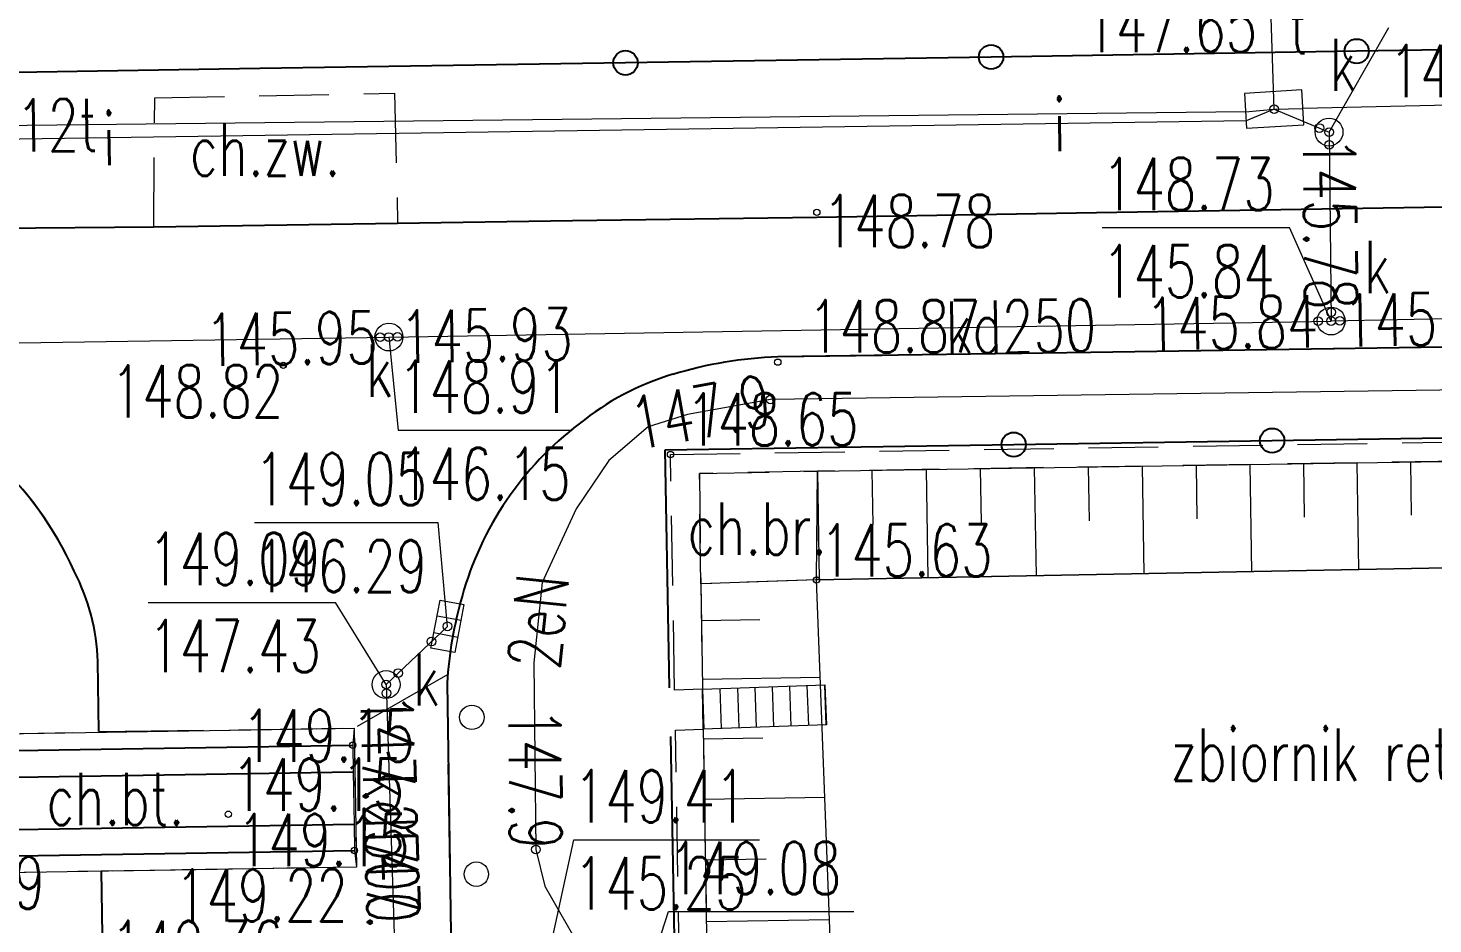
# Model space of a CAD drawing. Header units: metres. Extents: x 7583802 to 7586368, y 5958992 to 5960558.
# Drawn here: x 7585920.36 to 7585960.67, y 5959385.89 to 5959411.59 of the extents above; entities that cross this region are included whole.
import ezdxf
from ezdxf.enums import TextEntityAlignment as Align

# ---------------------------------------------------------------- set-up
doc = ezdxf.new("R2010")
doc.units = ezdxf.units.M
for name, pattern in [('1', [0]), ('3_1', [0]), ('3_BUBZ03_01', [1, 1]), ('3_BUBZ03_01G', [1.75, 1.75]), ('3_BUZT01', [0]), ('3_KTCR02', [3, 2, -1]), ('3_KTJZ01', [4, 3, -1]), ('3_KTKR01', [0]), ('3_KTOK06', [0]), ('3_KTOK06G', [0]), ('3_KTTR01', [0]), ('4_1', [0]), ('4_SUPE_01', [0]), ('4_SUPI_01', [0]), ('4_SUPK_01', [0]), ('4_SUPT_01', [0]), ('4_SUUS22_02', [0]), ('BUF', [0])]:
    doc.linetypes.add(name, pattern=pattern)
doc.layers.get('0').update_dxf_attribs({"color": 250, "linetype": 'CONTINUOUS', "lineweight": 100})
for name, color, linetype, lineweight in [('BUBZ_L_2', 7, '3_BUBZ03_01', 18), ('BUZT_E_T_0', 7, 'CONTINUOUS', 15), ('BUZT_L_0', 7, '3_BUZT01', 18), ('EBTPO_L_2', 7, '1', 18), ('KTCR_E_T_1', 7, 'CONTINUOUS', 15), ('KTCR_L_1', 7, '3_KTCR02', 18), ('KTJZ_L_0', 7, '3_KTJZ01', 18), ('KTKR_L_0', 7, '3_KTKR01', 25), ('KTOK_L_4', 7, 'CONTINUOUS', 25), ('KTOK_L_5', 7, '3_KTOK06', 18), ('KTTR_L_0', 7, '3_KTTR01', 25), ('RTPW_T_1', 7, 'CONTINUOUS', 15), ('SUPE_E_T_3', 1, 'CONTINUOUS', 15), ('SUPE_L_3', 1, '4_SUPE_01', 18), ('SUPI_E_T_0', 7, 'CONTINUOUS', 15), ('SUPI_L_0', 7, '4_SUPI_01', 18), ('SUPK_E_T_0', 34, 'CONTINUOUS', 15), ('SUPK_L_0', 34, '4_SUPK_01', 18), ('SUPT_E_T_0', 30, 'CONTINUOUS', 15), ('SUPT_L_0', 30, '4_SUPT_01', 18), ('SUSM_T_3', 7, 'CONTINUOUS', 18), ('SUTE_T_0', 1, 'CONTINUOUS', 18), ('SUTK_T_0', 34, 'CONTINUOUS', 18), ('SUTT_T_0', 30, 'CONTINUOUS', 18), ('SUUK_E_T_3', 7, 'CONTINUOUS', 15), ('SUUK_T_0', 7, 'CONTINUOUS', 18), ('SUUK_T_4', 7, 'CONTINUOUS', 13), ('SUUT_E_T_3', 7, 'CONTINUOUS', 15), ('SUUT_L_3', 7, '4_SUUS22_02', 13)]:
    doc.layers.add(name, color=color, linetype=linetype, lineweight=lineweight)
doc.styles.get("Standard").update_dxf_attribs({"font": 'Simplex.SHX', "width": 0.75})

# ---------------------------------------------------------------- blocks, each defined once
blk = doc.blocks.new('3_RTPW02')
at = {"linetype": 'CONTINUOUS'}
blk.add_circle((0, 0), 0.09, dxfattribs=at)
blk = doc.blocks.new('4_SUSM04_01')
at = {"linetype": 'CONTINUOUS'}
blk.add_circle((0, 0), 0.35, dxfattribs=at)
blk = doc.blocks.new('4_SUPS01_03')
at = {"linetype": 'CONTINUOUS'}
blk.add_circle((0, 0), 0.125, dxfattribs=at)
blk = doc.blocks.new('4_SUPS01_05')
at = {"linetype": 'CONTINUOUS'}
blk.add_circle((0, 0), 0.125, dxfattribs=at)
blk = doc.blocks.new('4_SUPS01_07')
at = {"linetype": 'CONTINUOUS'}
blk.add_circle((0, 0), 0.125, dxfattribs=at)
blk = doc.blocks.new('4_SUUS22_01')
at = {"linetype": 'CONTINUOUS'}
blk.add_circle((0, 0), 0.4, dxfattribs=at)
blk = doc.blocks.new('4_SUUS05')
at = {"linetype": 'CONTINUOUS'}
for p, q in [((-0.7, -0.35), (-0.7, 0.35)), ((-0.7, 0.35), (0.7, 0.35)), ((-0.245, 0.35), (-0.245, -0.35)), ((0.245, 0.35), (0.245, -0.35)), ((0.7, 0.35), (0.7, -0.35)), ((0.7, -0.35), (-0.7, -0.35))]:
    blk.add_line(p, q, dxfattribs=at)

msp = doc.modelspace()

# ---------------------------------------------------------------- linework, layer by layer
at = {"layer": 'BUBZ_L_2', "linetype": '3_BUBZ03_01G'}
for p, q in [((7585943.01, 5959398.88), (7586000.49, 5959399.79)), ((7585939.66, 5959395.65), (7585939.88, 5959382.38))]:
    msp.add_line(p, q, dxfattribs=at)
at = {"layer": 'BUBZ_L_2', "linetype": '3_1'}
for p, q in [((7585947.68, 5959398.954), (7585947.705, 5959397.402)), ((7585949.232, 5959398.979), (7585949.281, 5959395.88)), ((7585950.781, 5959399.003), (7585950.805, 5959397.456)), ((7585952.328, 5959399.028), (7585952.376, 5959395.939)), ((7585953.872, 5959399.052), (7585953.896, 5959397.51)), ((7585955.413, 5959399.076), (7585955.462, 5959395.998)), ((7585956.952, 5959399.101), (7585956.977, 5959397.564)), ((7585958.489, 5959399.125), (7585958.537, 5959396.057)), ((7585960.023, 5959399.149), (7585960.047, 5959397.618)), ((7585943.01, 5959398.88), (7585943.059, 5959395.762)), ((7585944.569, 5959398.905), (7585944.594, 5959397.348)), ((7585946.126, 5959398.929), (7585946.175, 5959395.821)), ((7585939.677, 5959394.602), (7585941.35, 5959394.63)), ((7585939.705, 5959392.912), (7585943.086, 5959392.968)), ((7585939.734, 5959391.203), (7585941.442, 5959391.232)), ((7585939.762, 5959389.476), (7585943.217, 5959389.533)), ((7585939.791, 5959387.73), (7585941.537, 5959387.759)), ((7585939.821, 5959385.965), (7585943.35, 5959386.024))]:
    msp.add_line(p, q, dxfattribs=at)
at = {"layer": 'BUBZ_L_2', "linetype": '3_BUBZ03_01'}
for p, q in [((7585942.98, 5959395.76), (7585943.01, 5959398.88)), ((7586000.62, 5959396.86), (7585942.98, 5959395.76)), ((7585942.98, 5959395.76), (7585939.66, 5959395.65)), ((7585943.48, 5959382.61), (7585942.98, 5959395.76))]:
    msp.add_line(p, q, dxfattribs=at)
at = {"layer": 'BUZT_L_0', "linetype": '3_BUZT01'}
for p, q in [((7585942.98, 5959395.76), (7586000.62, 5959396.86)), ((7585943.48, 5959382.61), (7585942.98, 5959395.76))]:
    msp.add_line(p, q, dxfattribs=at)
at = {"layer": 'EBTPO_L_2', "linetype": 'BUF', "lineweight": 18}
for p, q in [((7585919.63, 5959391.35), (7585929.71, 5959391.51)), ((7585929.71, 5959391.51), (7585929.78, 5959387.52)), ((7585929.78, 5959387.52), (7585919.7, 5959387.36))]:
    msp.add_line(p, q, dxfattribs=at)
at = {"layer": 'KTCR_L_1', "linetype": '3_KTCR02'}
for p, q in [((7585923.96, 5959405.88), (7585923.99, 5959409.59)), ((7585923.99, 5959409.59), (7585930.87, 5959409.73)), ((7585930.87, 5959409.73), (7585930.96, 5959405.99)), ((7585930.96, 5959405.99), (7585923.96, 5959405.88)), ((7585938.79, 5959399.36), (7586003.93, 5959400.4)), ((7586000.49, 5959399.79), (7585943.01, 5959398.88)), ((7585938.91, 5959392.6), (7585938.79, 5959399.36)), ((7585939.62, 5959398.82), (7585943.01, 5959398.88)), ((7585943.01, 5959398.88), (7585939.62, 5959398.82)), ((7585939.66, 5959395.65), (7585939.62, 5959398.82)), ((7585939.62, 5959398.82), (7585939.66, 5959395.65)), ((7585943.01, 5959398.88), (7585942.98, 5959395.76)), ((7585942.98, 5959395.76), (7585939.66, 5959395.65)), ((7585939.66, 5959395.65), (7585939.71, 5959392.63)), ((7585939.71, 5959392.63), (7585938.91, 5959392.6)), ((7585919.63, 5959391.35), (7585929.71, 5959391.51)), ((7585929.71, 5959391.51), (7585929.78, 5959387.52)), ((7585938.93, 5959391.45), (7585939.73, 5959391.48)), ((7585939.16, 5959378.25), (7585938.93, 5959391.45)), ((7585939.73, 5959391.48), (7585939.94, 5959378.87)), ((7585929.78, 5959387.52), (7585919.7, 5959387.36))]:
    msp.add_line(p, q, dxfattribs=at)
at = {"layer": 'KTJZ_L_0', "linetype": '3_KTJZ01'}
for p, q in [((7585951.02, 5959406.29), (7585942.99, 5959406.16)), ((7585966.04, 5959406.54), (7585951.02, 5959406.29)), ((7585923.96, 5959405.88), (7585917.23, 5959405.82)), ((7585930.96, 5959405.99), (7585923.96, 5959405.88)), ((7585935.98, 5959406.06), (7585930.96, 5959405.99)), ((7585942.99, 5959406.16), (7585935.98, 5959406.06)), ((7585941.87, 5959402.16), (7585950.85, 5959402.29)), ((7585950.85, 5959402.29), (7585964.87, 5959402.5)), ((7585932.742, 5959395.046), (7585932.68, 5959394.801)), ((7585932.81, 5959395.29), (7585932.742, 5959395.046)), ((7585932.623, 5959394.554), (7585932.571, 5959394.306)), ((7585932.68, 5959394.801), (7585932.623, 5959394.554)), ((7585932.571, 5959394.306), (7585932.526, 5959394.057)), ((7585932.485, 5959393.807), (7585932.451, 5959393.556)), ((7585932.526, 5959394.057), (7585932.485, 5959393.807)), ((7585922.36, 5959393.42), (7585922.39, 5959391.41)), ((7585932.451, 5959393.556), (7585932.421, 5959393.305)), ((7585932.398, 5959393.053), (7585929.71, 5959391.51)), ((7585932.398, 5959393.053), (7585932.38, 5959392.8)), ((7585932.421, 5959393.305), (7585932.398, 5959393.053)), ((7585932.58, 5959379.48), (7585932.38, 5959392.8)), ((7585922.39, 5959391.41), (7585929.71, 5959391.51)), ((7585929.71, 5959391.51), (7585929.67, 5959391.02)), ((7585929.67, 5959391.02), (7585929.68, 5959390.25)), ((7585929.68, 5959390.25), (7585929.71, 5959388.75)), ((7585929.71, 5959388.75), (7585929.72, 5959388)), ((7585929.72, 5959388), (7585929.78, 5959387.52)), ((7585929.78, 5959387.52), (7585922.45, 5959387.404)), ((7585922.45, 5959387.404), (7585922.59, 5959379.42))]:
    msp.add_line(p, q, dxfattribs=at)
for centre, radius, start, end in [((7585942.279, 5959390.387), 11.78, 91.9902, 106.8727), ((7585941.077, 5959394.203), 7.78, 106.5555, 129.102), ((7585912.771, 5959392.031), 9.757, 24.0643, 71.4178), ((7585941.784, 5959392.814), 9.309, 127.089, 164.5747), ((7585916.135, 5959393.17), 6.23, 2.3006, 27.1211)]:
    msp.add_arc(centre, radius, start, end, dxfattribs=at)
at = {"layer": 'KTKR_L_0', "linetype": '3_KTKR01'}
for p, q in [((7585951.02, 5959406.29), (7585942.99, 5959406.16)), ((7585966.04, 5959406.54), (7585951.02, 5959406.29)), ((7585923.96, 5959405.88), (7585917.23, 5959405.82)), ((7585930.96, 5959405.99), (7585923.96, 5959405.88)), ((7585935.98, 5959406.06), (7585930.96, 5959405.99)), ((7585942.99, 5959406.16), (7585935.98, 5959406.06)), ((7585950.85, 5959402.29), (7585941.87, 5959402.16)), ((7585964.87, 5959402.5), (7585950.85, 5959402.29)), ((7585922.39, 5959391.41), (7585922.36, 5959393.42)), ((7585932.38, 5959392.8), (7585932.58, 5959379.48)), ((7585922.45, 5959387.404), (7585922.59, 5959379.42))]:
    msp.add_line(p, q, dxfattribs=at)
for centre, radius, start, end in [((7585942.279, 5959390.387), 11.78, 91.9902, 106.8727), ((7585941.077, 5959394.203), 7.78, 106.5555, 129.102), ((7585912.771, 5959392.031), 9.757, 24.0643, 71.4178), ((7585941.784, 5959392.814), 9.309, 127.089, 164.5747), ((7585916.135, 5959393.17), 6.23, 2.3006, 27.1211), ((7585943.73, 5959392.122), 11.37, 163.8223, 176.582)]:
    msp.add_arc(centre, radius, start, end, dxfattribs=at)
at = {"layer": 'KTOK_L_4'}
for p, q in [((7585968.48, 5959411.09), (7585958.481, 5959410.931)), ((7585947.991, 5959410.764), (7585937.5, 5959410.597)), ((7585958.481, 5959410.931), (7585947.991, 5959410.764)), ((7585927.01, 5959410.43), (7585917.011, 5959410.271)), ((7585937.5, 5959410.597), (7585927.01, 5959410.43)), ((7585948.639, 5959399.645), (7585956.056, 5959399.76)), ((7585956.056, 5959399.76), (7585963.473, 5959399.875)), ((7585938.64, 5959399.49), (7585948.639, 5959399.645)), ((7585938.76, 5959392.67), (7585938.64, 5959399.49)), ((7585938.95, 5959383.29), (7585938.8, 5959391.27))]:
    msp.add_line(p, q, dxfattribs=at)
for centre in [(7585947.991, 5959410.764), (7585958.481, 5959410.931), (7585937.5, 5959410.597), (7585948.639, 5959399.645), (7585956.056, 5959399.76)]:
    msp.add_circle(centre, 0.35, dxfattribs=at)
at = {"layer": 'KTOK_L_5', "linetype": '3_KTOK06G'}
msp.add_line((7585939.71, 5959392.63), (7585943.22, 5959392.75), dxfattribs=at)
at = {"layer": 'KTOK_L_5', "linetype": '3_1'}
for p, q in [((7585939.71, 5959392.63), (7585939.749, 5959391.481)), ((7585940.21, 5959392.647), (7585940.249, 5959391.498)), ((7585940.709, 5959392.664), (7585940.749, 5959391.515)), ((7585941.209, 5959392.681), (7585941.248, 5959391.531)), ((7585941.709, 5959392.698), (7585941.748, 5959391.548)), ((7585942.209, 5959392.715), (7585942.248, 5959391.565)), ((7585942.708, 5959392.733), (7585942.748, 5959391.582)), ((7585943.208, 5959392.75), (7585943.247, 5959391.599))]:
    msp.add_line(p, q, dxfattribs=at)
at = {"layer": 'KTOK_L_5', "linetype": '3_KTOK06'}
for p, q in [((7585939.73, 5959391.48), (7585939.71, 5959392.63)), ((7585943.22, 5959392.75), (7585943.27, 5959391.6)), ((7585943.27, 5959391.6), (7585939.73, 5959391.48))]:
    msp.add_line(p, q, dxfattribs=at)
at = {"layer": 'KTTR_L_0', "linetype": '3_KTTR01'}
for p, q in [((7585913.39, 5959390.76), (7585929.67, 5959391.02)), ((7585929.68, 5959390.25), (7585918.9, 5959390.08)), ((7585918.93, 5959388.58), (7585929.71, 5959388.75)), ((7585913.44, 5959387.74), (7585929.72, 5959388))]:
    msp.add_line(p, q, dxfattribs=at)
at = {"layer": 'SUPE_L_3', "linetype": '4_SUPE_01'}
for p, q in [((7585965.37, 5959401.27), (7585941.66, 5959400.94)), ((7585941.66, 5959400.94), (7585939.28, 5959400.51)), ((7585939.28, 5959400.51), (7585938.15, 5959400.15)), ((7585938.15, 5959400.15), (7585937.02, 5959399.19)), ((7585937.02, 5959399.19), (7585936.08, 5959397.8)), ((7585936.08, 5959397.8), (7585935.11, 5959395.69)), ((7585935.11, 5959395.69), (7585934.87, 5959393.38)), ((7585934.87, 5959393.38), (7585934.93, 5959388.03)), ((7585934.93, 5959388.03), (7585935.18, 5959386.98)), ((7585935.18, 5959386.98), (7585936.25, 5959385.12))]:
    msp.add_line(p, q, dxfattribs=at)
at = {"layer": 'SUPI_L_0', "linetype": '4_1'}
for p, q in [((7585956.115, 5959409.27), (7585955.307, 5959408.93)), ((7585955.307, 5959408.93), (7585918.06, 5959408.38))]:
    msp.add_line(p, q, dxfattribs=at)
at = {"layer": 'SUPK_L_0', "linetype": '4_1'}
for p, q in [((7585956.115, 5959409.27), (7585957.69, 5959408.61)), ((7585957.69, 5959408.61), (7585957.75, 5959403.19)), ((7585972.91, 5959403.49), (7585957.75, 5959403.19)), ((7585930.71, 5959402.73), (7585957.75, 5959403.19)), ((7585888.41, 5959402.07), (7585930.71, 5959402.73)), ((7585932.39, 5959394.43), (7585930.63, 5959392.76)), ((7585930.63, 5959392.76), (7585930.93, 5959383.39))]:
    msp.add_line(p, q, dxfattribs=at)
at = {"layer": 'SUPT_L_0', "linetype": '4_SUPT_01'}
for p, q in [((7586005.538, 5959410.33), (7585956.942, 5959409.29)), ((7585955.292, 5959409.19), (7585886.55, 5959408.42)), ((7585955.292, 5959409.19), (7585956.115, 5959409.27)), ((7585956.115, 5959409.27), (7585956.942, 5959409.29))]:
    msp.add_line(p, q, dxfattribs=at)
at = {"layer": 'SUTK_T_0', "linetype": 'CONTINUOUS'}
for p, q in [((7585957.69, 5959408.61), (7585959.408, 5959411.609)), ((7585951.179, 5959405.869), (7585956.553, 5959405.869)), ((7585957.75, 5959403.19), (7585956.553, 5959405.869)), ((7585930.71, 5959402.73), (7585930.975, 5959400.056)), ((7585930.975, 5959400.056), (7585935.969, 5959400.056)), ((7585926.854, 5959397.406), (7585932.12, 5959397.406)), ((7585932.39, 5959394.43), (7585932.12, 5959397.406)), ((7585923.805, 5959395.115), (7585929.18, 5959395.115)), ((7585930.63, 5959392.76), (7585929.18, 5959395.115)), ((7585934.98, 5959383.53), (7585936.021, 5959388.307)), ((7585936.021, 5959388.307), (7585941.341, 5959388.307)), ((7585937.87, 5959383.61), (7585938.735, 5959386.245)), ((7585938.735, 5959386.245), (7585944.055, 5959386.245))]:
    msp.add_line(p, q, dxfattribs=at)
at = {"layer": 'SUTT_T_0', "linetype": 'CONTINUOUS'}
msp.add_line((7585956.115, 5959409.27), (7585955.993, 5959412.9), dxfattribs=at)
at = {"layer": 'SUUT_L_3', "linetype": '4_SUUS22_02'}
for p, q in [((7585956.91, 5959409.82), (7585955.26, 5959409.72)), ((7585955.26, 5959409.72), (7585955.32, 5959408.72)), ((7585956.97, 5959408.82), (7585956.91, 5959409.82)), ((7585955.32, 5959408.72), (7585956.97, 5959408.82))]:
    msp.add_line(p, q, dxfattribs=at)

# ---------------------------------------------------------------- block references
at = {"layer": 'RTPW_T_1'}
for p in [(7585942.99, 5959406.31), (7585927.68, 5959401.92), (7585941.87, 5959402.01), (7585938.79, 5959399.36), (7585942.98, 5959395.76), (7585929.67, 5959391.02), (7585926.1, 5959389.04), (7585929.72, 5959388)]:
    msp.add_blockref('3_RTPW02', p, dxfattribs=at)
at = {"layer": 'SUSM_T_3'}
for p in [(7585933.09, 5959391.82), (7585933.22, 5959387.32)]:
    msp.add_blockref('4_SUSM04_01', p, dxfattribs=at)
at = {"layer": 'SUTE_T_0'}
for p in [(7585941.66, 5959400.94), (7585934.93, 5959388.03)]:
    msp.add_blockref('4_SUPS01_03', p, dxfattribs=at)
at = {"layer": 'SUTK_T_0'}
for p in [(7585957.411, 5959408.727), (7585957.69, 5959408.61), (7585957.694, 5959408.244), (7585957.747, 5959403.44), (7585957.376, 5959403.184), (7585957.75, 5959403.19), (7585958, 5959403.195), (7585930.46, 5959402.726), (7585930.71, 5959402.73), (7585930.96, 5959402.734), (7585932.39, 5959394.43), (7585931.929, 5959393.992), (7585930.977, 5959393.09), (7585930.63, 5959392.76), (7585930.638, 5959392.51)]:
    msp.add_blockref('4_SUPS01_05', p, dxfattribs=at)
at = {"layer": 'SUTT_T_0'}
msp.add_blockref('4_SUPS01_07', (7585956.115, 5959409.27), dxfattribs=at)
at = {"layer": 'SUUK_T_0', "rotation": 79.23540261876114}
msp.add_blockref('4_SUUS05', (7585932.39, 5959394.43), dxfattribs=at)
at = {"layer": 'SUUK_T_4'}
for p in [(7585957.69, 5959408.61), (7585957.75, 5959403.19), (7585930.71, 5959402.73), (7585930.63, 5959392.76)]:
    msp.add_blockref('4_SUUS22_01', p, dxfattribs=at)

# ---------------------------------------------------------------- texts
at = {"layer": 'BUZT_E_T_0', "width": 0.7}
msp.add_text('zbiornik retencyjny', height=1.5, dxfattribs=at).set_placement((7585959.773, 5959390.535), align=Align.MIDDLE)
at = {"layer": 'KTCR_E_T_1', "width": 0.7}
for s, p in [('ch.zw.', (7585927.159, 5959408.105)), ('ch.br.', (7585941.28, 5959397.234)), ('ch.bt.', (7585922.863, 5959389.477))]:
    msp.add_text(s, height=1.5, dxfattribs=at).set_placement(p, align=Align.MIDDLE)
at = {"layer": 'RTPW_T_1', "width": 0.7}
for s, p in [('148.78', (7585943.163, 5959405.308)), ('148.87', (7585942.741, 5959402.289)), ('148.65', (7585939.239, 5959399.617)), ('145.63', (7585943.08, 5959395.86)), ('149.15', (7585926.492, 5959390.544)), ('149.15', (7585926.2, 5959389.14)), ('149.15', (7585926.352, 5959387.549))]:
    msp.add_text(s, height=1.5, dxfattribs=at).set_placement(p)
msp.add_text('148.82', height=1.5, dxfattribs=at).set_placement((7585927.68, 5959401.92), align=Align.TOP_RIGHT)
at = {"layer": 'SUPE_E_T_3', "width": 0.7}
msp.add_text('2eN', height=1.5, rotation=84.1691, dxfattribs=at).set_placement((7585934.994, 5959394.573), align=Align.MIDDLE)
at = {"layer": 'SUPI_E_T_0', "width": 0.7}
for p in [(7585949.955, 5959408.851), (7585922.678, 5959408.448)]:
    msp.add_text('i', height=1.5, rotation=0.846, dxfattribs=at).set_placement(p, align=Align.MIDDLE)
at = {"layer": 'SUPK_E_T_0', "width": 0.7}
for s, rotation, p in [('kd250', 0.9746, (7585948.844, 5959403.038)), ('kd500', 271.8338, (7585930.78, 5959388.075))]:
    msp.add_text(s, height=1.5, rotation=rotation, dxfattribs=at).set_placement(p, align=Align.MIDDLE)
at = {"layer": 'SUPT_E_T_0', "width": 0.7}
msp.add_text('12t', height=1.5, rotation=0.6418, dxfattribs=at).set_placement((7585921.185, 5959408.808), align=Align.MIDDLE)
at = {"layer": 'SUTE_T_0', "width": 0.7}
for rotation, p in [(10.2413, (7585941.66, 5959400.94)), (270.6539, (7585934.93, 5959388.03))]:
    msp.add_text('147.9', height=1.5, rotation=rotation, dxfattribs=at).set_placement(p, align=Align.MIDDLE_RIGHT)
at = {"layer": 'SUTK_T_0', "width": 0.7}
for s, p in [('146.37', (7585959.408, 5959411.109)), ('148.73', (7585951.179, 5959407.869)), ('145.84', (7585951.179, 5959405.369)), ('148.91', (7585930.975, 5959402.056)), ('149.05', (7585926.854, 5959399.406)), ('146.15', (7585930.975, 5959399.556)), ('149.09', (7585923.805, 5959397.115)), ('146.29', (7585926.854, 5959396.906)), ('147.43', (7585923.805, 5959394.615)), ('149.41', (7585936.021, 5959390.307)), ('149.08', (7585938.735, 5959388.245)), ('149.49', (7585915.892, 5959387.824)), ('145.25', (7585936.021, 5959387.807)), ('149.22', (7585924.577, 5959387.463)), ('149.36', (7585922.731, 5959385.985))]:
    msp.add_text(s, height=1.5, dxfattribs=at).set_placement(p, align=Align.TOP_LEFT)
for s, rotation, p in [('145.78', 270.6342, (7585957.746, 5959403.52)), ('145.84', 0.9746, (7585957.376, 5959403.184)), ('145.95', 0.8939, (7585930.386, 5959402.725)), ('147.23', 271.8338, (7585930.912, 5959383.94))]:
    msp.add_text(s, height=1.5, rotation=rotation, dxfattribs=at).set_placement(p, align=Align.MIDDLE_RIGHT)
for s, rotation, p in [('145.84', 1.1337, (7585958.089, 5959403.197)), ('145.93', 0.9746, (7585931.031, 5959402.735)), ('147.27', 271.8338, (7585930.638, 5959392.51))]:
    msp.add_text(s, height=1.5, rotation=rotation, dxfattribs=at).set_placement(p, align=Align.MIDDLE_LEFT)
at = {"layer": 'SUTT_T_0', "width": 0.7}
msp.add_text('147.65', height=1.5, dxfattribs=at).set_placement((7585950.674, 5959412.4), align=Align.TOP_LEFT)
at = {"layer": 'SUUK_E_T_3', "width": 0.7}
for p in [(7585957.705, 5959409.79), (7585958.69, 5959403.986), (7585931.396, 5959392.155)]:
    msp.add_text('k', height=1.5, dxfattribs=at).set_placement(p)
msp.add_text('k', height=1.5, dxfattribs=at).set_placement((7585930.817, 5959402.514), align=Align.TOP_RIGHT)
at = {"layer": 'SUUT_E_T_3', "width": 0.7}
msp.add_text('t', height=1.5, dxfattribs=at).set_placement((7585956.539, 5959410.87))

doc.saveas('drawing.dxf')
